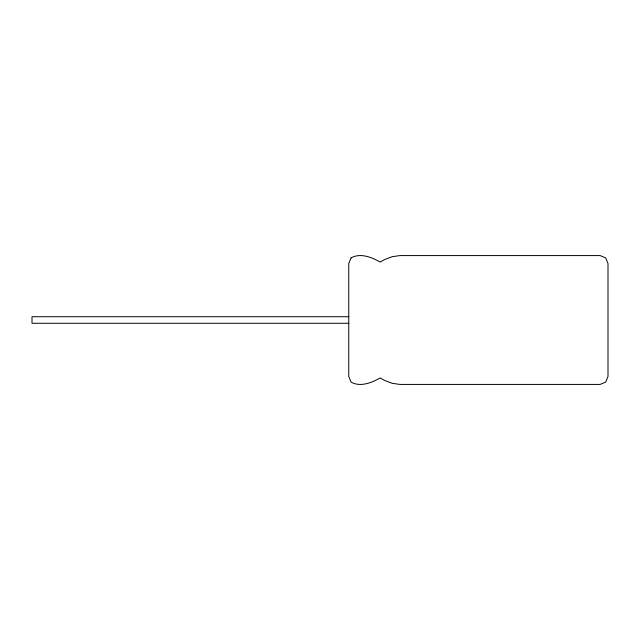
<?xml version="1.0" encoding="UTF-8"?>
<svg xmlns="http://www.w3.org/2000/svg" width="640" height="640" viewBox="0 0 640 640"><rect width="100%" height="100%" fill="white"/><g stroke="black" fill="none" stroke-linecap="round" stroke-linejoin="round"><path stroke-width="0.96" d="M348.76 316.712L32 316.712L32 323.288L348.76 323.288M351.064 257.904L348.76 263.504L348.76 376.496L351.064 382.096C360.352 387.376 371.648 382.76 380.184 377.976L385.064 380.64L392.248 383.312L399.824 384.416L600.144 384.416L605.696 382.096L608 376.496L608 263.504L605.696 257.904L600.144 255.584L399.824 255.584L392.248 256.688L385.064 259.36L380.184 262.024C371.648 257.24 360.352 252.624 351.064 257.904"/></g></svg>
